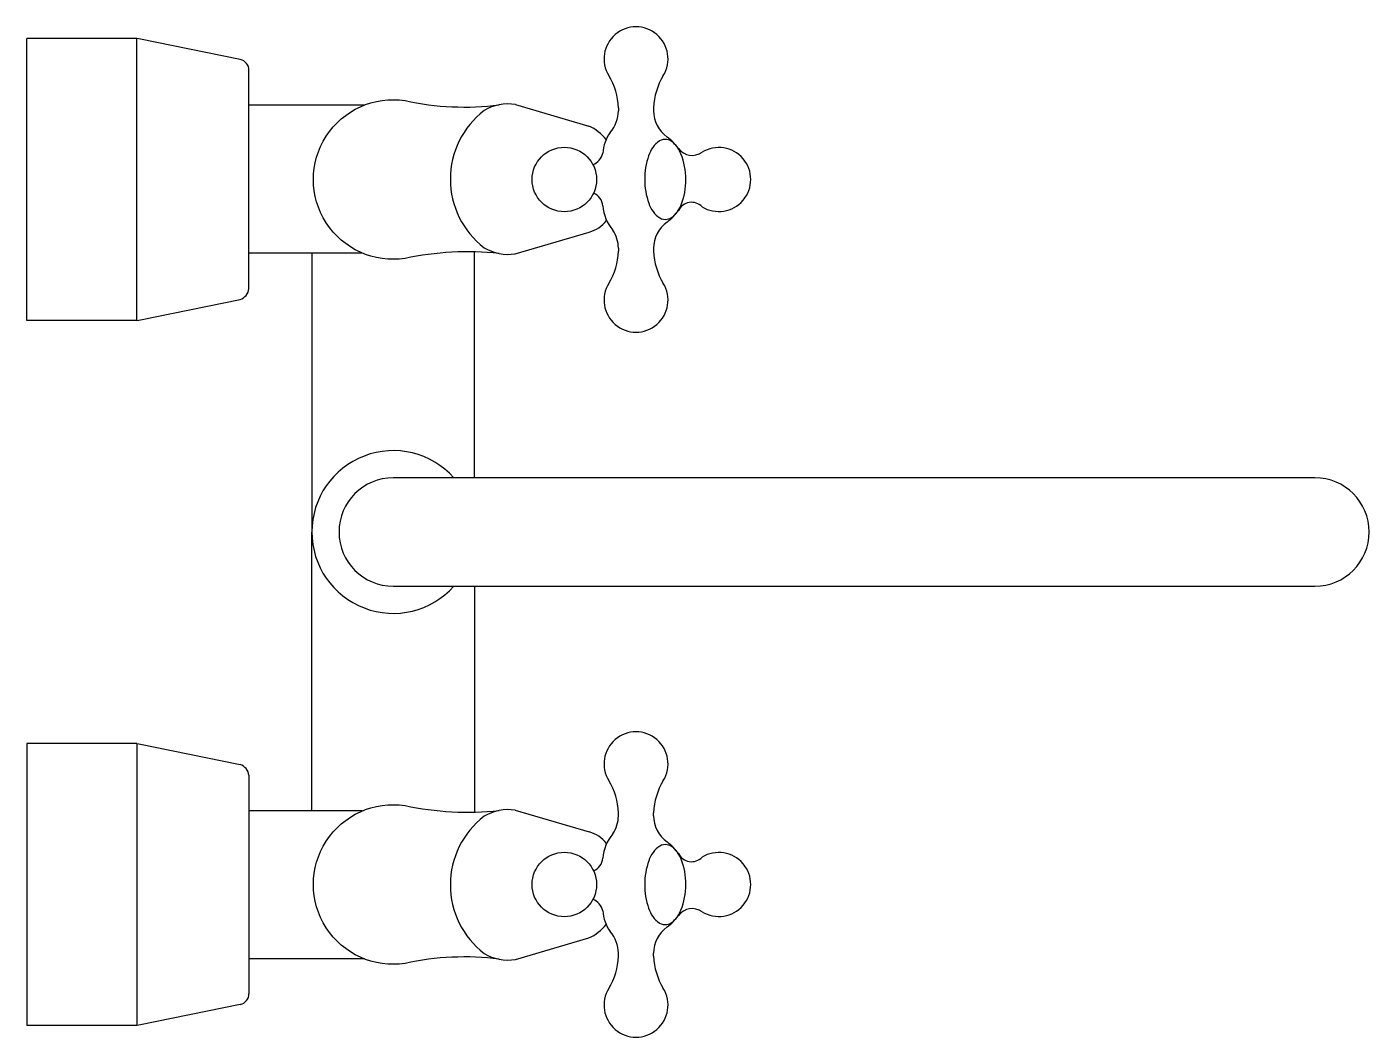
# Model space of a CAD drawing. Header units: millimetres. Extents: x -3060.453 to -3060.205, y 2880.087 to 2880.273.
import ezdxf

# ---------------------------------------------------------------- set-up
doc = ezdxf.new("R2010")
doc.units = ezdxf.units.MM
doc.header["$LTSCALE"] = 10
doc.layers.add('cozinha_pias', color=2, linetype='Continuous')

msp = doc.modelspace()

# ---------------------------------------------------------------- linework, layer by layer
at = {"layer": 'cozinha_pias', "color": 1}
for p, q in [((-3060.432501791766, 2880.270822538748), (-3060.452778610766, 2880.270822538748)), ((-3060.452778610766, 2880.218874538748), (-3060.452778610766, 2880.270822538748)), ((-3060.432501791766, 2880.218874538748), (-3060.432501791766, 2880.270822538748)), ((-3060.432100591766, 2880.270781837748), (-3060.432501767766, 2880.270822549748)), ((-3060.413416460766, 2880.266952328748), (-3060.432100633766, 2880.270781963748)), ((-3060.411819641766, 2880.224702169748), (-3060.411819641766, 2880.264994909748)), ((-3060.390519745854, 2880.258570015748), (-3060.411819641766, 2880.258570015748)), ((-3060.362667208043, 2880.258688383736), (-3060.349139047341, 2880.254699333905)), ((-3060.343673771766, 2880.258085730748), (-3060.343673771766, 2880.257535213748)), ((-3060.337173771766, 2880.258085730748), (-3060.337173771766, 2880.257535213748)), ((-3060.362729888861, 2880.231137750325), (-3060.349075048391, 2880.235164154961)), ((-3060.390927227348, 2880.231291936748), (-3060.411819641766, 2880.231291936748)), ((-3060.400204930765, 2880.231291936748), (-3060.400204930766, 2880.179848539746)), ((-3060.370204930766, 2880.189848539747), (-3060.370204930766, 2880.231500885257)), ((-3060.343673771766, 2880.232163773747), (-3060.343673771766, 2880.231613255748)), ((-3060.337173771766, 2880.232163773747), (-3060.337173771766, 2880.231613255748)), ((-3060.432100615766, 2880.218915253748), (-3060.413416469766, 2880.222744933748)), ((-3060.432501791766, 2880.218874538748), (-3060.452778610766, 2880.218874538748)), ((-3060.432501818766, 2880.218874614748), (-3060.432100642766, 2880.218915291748)), ((-3060.21520495134, 2880.189848539745), (-3060.385204930766, 2880.189848539746)), ((-3060.400204930765, 2880.128405142742), (-3060.400204930766, 2880.179848539744)), ((-3060.385204930766, 2880.169848539746), (-3060.21520495134, 2880.169848539745)), ((-3060.370204930766, 2880.169848539743), (-3060.370204930766, 2880.128196194232)), ((-3060.452778610766, 2880.140822540742), (-3060.452778610766, 2880.088874540742)), ((-3060.432501791766, 2880.140822540742), (-3060.452778610766, 2880.140822540742)), ((-3060.432501818766, 2880.140822464742), (-3060.432100642766, 2880.140781787742)), ((-3060.432501791766, 2880.140822540742), (-3060.432501791766, 2880.088874540742)), ((-3060.432100615766, 2880.140781825742), (-3060.413416469766, 2880.136952145742)), ((-3060.411819641766, 2880.134994909742), (-3060.411819641766, 2880.094702169742)), ((-3060.390927227348, 2880.128405142742), (-3060.411819641766, 2880.128405142742)), ((-3060.362729888861, 2880.128559329165), (-3060.349075048391, 2880.124532924529)), ((-3060.343673771766, 2880.127533305742), (-3060.343673771766, 2880.128083823742)), ((-3060.337173771766, 2880.127533305742), (-3060.337173771766, 2880.128083823742)), ((-3060.362667208043, 2880.101008695754), (-3060.349139047341, 2880.104997745585)), ((-3060.343673771766, 2880.101611348742), (-3060.343673771766, 2880.102161865742)), ((-3060.337173771766, 2880.101611348742), (-3060.337173771766, 2880.102161865742)), ((-3060.390519745854, 2880.101127063742), (-3060.411819641766, 2880.101127063742)), ((-3060.413416460766, 2880.092744750742), (-3060.432100633766, 2880.088915115742)), ((-3060.432501791766, 2880.088874540742), (-3060.452778610766, 2880.088874540742)), ((-3060.432100591766, 2880.088915241742), (-3060.432501767766, 2880.088874529742))]:
    msp.add_line(p, q, dxfattribs=at)
for centre in [(-3060.353645189767, 2880.244849493748), (-3060.353645189767, 2880.114847585742)]:
    msp.add_circle(centre, 0.005941512000000001, dxfattribs=at)
for centre, radius, start, end in [((-3060.340423765766, 2880.267099476747), 0.005900017, 328.3904720007328, 211.6094669997799), ((-3060.413751864766, 2880.265048678748), 0.001932972, 358.4060279994187, 80.00760700025272), ((-3060.355668107767, 2880.257717620747), 0.011999983, 1.757889000047816, 31.60954999932557), ((-3060.325179411766, 2880.257717610747), 0.012000009, 148.3906559995818, 178.2423019995128), ((-3060.372154055529, 2880.308357809748), 0.05014971999091905, 257.4727734490969, 277.4476447253425), ((-3060.358695975767, 2880.244917780748), 0.015967787, 127.6234276096408, 232.3765850004984), ((-3060.363996813767, 2880.250111815747), 0.008678964, 81.1877164126479, 120.8230637089108), ((-3060.349672992767, 2880.257534820747), 0.005999223000000001, 318.3464320006545, 0.003791999904958488), ((-3060.331174556767, 2880.257534813747), 0.005999214000000001, 179.9961550001052, 233.905533000107), ((-3060.352279989767, 2880.247313700747), 0.008025777000000001, 37.67966599977222, 66.96104999932929), ((-3060.339062176767, 2880.249275531748), 0.007470403000000001, 145.1196900002835, 176.7451680004807), ((-3060.335041205767, 2880.250110396747), 0.002122917, 45.01665999937918, 119.3878229994537), ((-3060.340423785767, 2880.244849480747), 0.009700021000000001, 36.09830500069825, 53.90171800022267), ((-3060.349809945767, 2880.250701210748), 0.003438506, 294.7923750000528, 343.0660200005369), ((-3060.333335432766, 2880.247826105747), 0.004963777, 123.6085170001696, 163.4670049992379), ((-3060.337204889767, 2880.247594222747), 0.00543782, 21.22364800053757, 47.63364100006668), ((-3060.330065721766, 2880.252429138748), 0.003135171, 216.495486000035, 305.4189869997429), ((-3060.325156365766, 2880.244849487748), 0.005900017, 238.3904859991594, 121.60955799988), ((-3060.326165785767, 2880.245041716747), 0.012645004, 160.615666000967, 180.8808189998261), ((-3060.343534584767, 2880.244973231748), 0.012287961, 359.6450860005113, 21.93152699983524), ((-3060.326164779767, 2880.244736180748), 0.012645004, 179.4963619999876, 199.7615150004474), ((-3060.343533653766, 2880.244690325747), 0.012287961, 338.4456540000972, 0.732094999091073), ((-3060.349303232766, 2880.239714269748), 0.002797264, 5.848542000542149, 68.3598159995012), ((-3060.339062166767, 2880.240423457748), 0.007470414000000001, 183.2548449998661, 220.9129680002548), ((-3060.333315942767, 2880.241904654747), 0.004963777, 196.9101759999061, 236.7686639997253), ((-3060.337186841767, 2880.242111060747), 0.00543782, 312.7435400001235, 339.1535330006438), ((-3060.330176026766, 2880.237962907747), 0.002679763, 44.01104000004136, 154.073984999671), ((-3060.350543592767, 2880.240845648747), 0.005868219, 284.4925339998252, 323.0232709994929), ((-3060.335006639767, 2880.239609184747), 0.002122917, 240.9893580001531, 315.3605210007333), ((-3060.340423757767, 2880.244849481748), 0.009699982000000001, 306.0982509997197, 323.9017490002803), ((-3060.349672992767, 2880.232164166748), 0.005999223000000001, 359.9962160003147, 34.13957600058146), ((-3060.331174555767, 2880.232164170748), 0.005999215000000001, 126.0939330000518, 180.0034870001602), ((-3060.371483331767, 2880.176274572747), 0.055241107, 83.9746290002519, 102.0669240005651), ((-3060.363996813767, 2880.239723745748), 0.008678964, 239.1769610000633, 278.393830999479), ((-3060.355668117767, 2880.231981374748), 0.011999995, 328.3904799994864, 358.2420650001646), ((-3060.325179434767, 2880.231981366747), 0.011999983, 181.757660000832, 211.6094509998196), ((-3060.340423766767, 2880.222599496748), 0.005900006, 148.3906019991661, 31.60961900006549), ((-3060.414122612766, 2880.224951056748), 0.002316381000000001, 287.7489800000957, 353.831852000144), ((-3060.385204930766, 2880.179848539746), 0.01499999999984539, 41.81031489709004, 318.189685102025), ((-3060.385204930766, 2880.179848539746), 0.01000000000028786, 90, 270), ((-3060.215204951341, 2880.179848539745), 0.01000000000027285, 270, 90), ((-3060.340423766767, 2880.137097582742), 0.005900006, 328.3903809999345, 211.6093980008339), ((-3060.414122612766, 2880.134746022742), 0.002316381000000001, 6.168147999856028, 72.25101999990434), ((-3060.355668117767, 2880.127715704742), 0.011999995, 1.757934999835435, 31.60952000051359), ((-3060.325179434767, 2880.127715712742), 0.011999983, 148.3905490001804, 178.242339999168), ((-3060.371483331767, 2880.183422506742), 0.055241107, 257.9330759994349, 276.0253709997481), ((-3060.363996813767, 2880.119973333742), 0.008678964, 81.60616900052096, 120.8230389999367), ((-3060.358695975767, 2880.114779298742), 0.015967787, 127.6234149995016, 232.3765723903592), ((-3060.349672992767, 2880.127532912742), 0.005999223000000001, 325.8604239994186, 0.00378399968531785), ((-3060.331174555767, 2880.127532908742), 0.005999215000000001, 179.9965129998398, 233.9060669999482), ((-3060.350543592767, 2880.118851430742), 0.005868219, 36.97672900050708, 75.50746600017482), ((-3060.339062166767, 2880.119273621742), 0.007470414000000001, 139.0870319997452, 176.7451550001339), ((-3060.333315942767, 2880.117792424742), 0.004963777, 123.2313360002747, 163.0898240000939), ((-3060.335006639767, 2880.120087894742), 0.002122917, 44.63947899926673, 119.0106419998469), ((-3060.340423757767, 2880.114847597742), 0.009699982000000001, 36.0982509997197, 53.90174900028034), ((-3060.337186841767, 2880.117586018742), 0.00543782, 20.84646699935614, 47.25645999987657), ((-3060.349303232766, 2880.119982809742), 0.002797264, 291.6401840004988, 354.1514579994579), ((-3060.326164779767, 2880.114960898742), 0.012645004, 160.2384849995526, 180.5036380000125), ((-3060.330176026766, 2880.121734171742), 0.002679763, 205.926015000329, 315.9889599999586), ((-3060.343533653766, 2880.115006753742), 0.012287961, 359.2679050009089, 21.55434599990278), ((-3060.325156365766, 2880.114847591742), 0.005900017, 238.39044200012, 121.6095140008407), ((-3060.326165785767, 2880.114655362742), 0.012645004, 179.1191810001739, 199.384333999033), ((-3060.343534584767, 2880.114723847742), 0.012287961, 338.0684730001648, 0.3549139994887021), ((-3060.349809945767, 2880.108995868742), 0.003438506, 16.93397999946306, 65.20762499994726), ((-3060.339062176767, 2880.110421547742), 0.007470403000000001, 183.2548319995193, 214.8803099997165), ((-3060.333335432766, 2880.111870973742), 0.004963777, 196.5329950007621, 236.3914829998304), ((-3060.340423785767, 2880.114847598742), 0.009700021000000001, 306.0982819997773, 323.9016949993018), ((-3060.337204889767, 2880.112102856742), 0.00543782, 312.3663589999334, 338.7763519994625), ((-3060.330065721766, 2880.107267940742), 0.003135171, 54.58101300025719, 143.504513999965), ((-3060.352279989767, 2880.112383378742), 0.008025777000000001, 293.0389500006706, 322.3203340002278), ((-3060.349672992767, 2880.102162258742), 0.005999223000000001, 359.996208000095, 41.65356799934545), ((-3060.331174556767, 2880.102162265742), 0.005999214000000001, 126.094466999893, 180.0038449998948), ((-3060.335041205767, 2880.109586682742), 0.002122917, 240.6121770005463, 314.9833400006208), ((-3060.372154055529, 2880.051339269741), 0.05014971999091905, 82.55235527465754, 102.5272265509031), ((-3060.363996813767, 2880.109585263742), 0.008678964, 239.1769362910892, 278.8122835873521), ((-3060.355668107767, 2880.101979458742), 0.011999983, 328.3904500006744, 358.2421109999522), ((-3060.325179411766, 2880.101979468742), 0.012000009, 181.7576980004872, 211.6093440004182), ((-3060.413751864766, 2880.094648400742), 0.001932972, 279.9923929997473, 1.593972000581403), ((-3060.340423765766, 2880.092597602742), 0.005900017, 148.3905330002201, 31.6095279992673)]:
    msp.add_arc(centre, radius, start, end, dxfattribs=at)
at = {"layer": 'cozinha_pias', "color": 1, "extrusion": (0, 0, -1)}
for centre, start, end in [((3060.385204930766, 2880.244848539747), 261.5069640022118, 98.49304914708988), ((3060.385204930766, 2880.114848539743), 261.5069508529101, 98.49303599778827)]:
    msp.add_arc(centre, 0.01471482799962894, start, end, dxfattribs=at)

doc.saveas('drawing.dxf')
